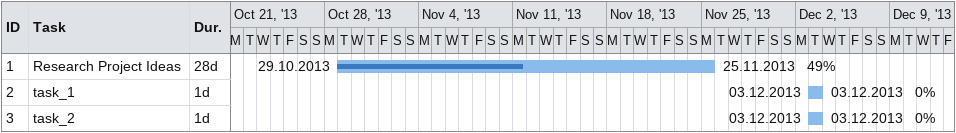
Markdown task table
| ID | Task | Duration | Start | Finish | % complete |
|---|---|---|---|---|---|
| 1 | Research Project Ideas | 28d | 2013-10-29 | 2013-11-25 | 49 |
| 2 | task_1 | 1d | 2013-12-03 | 2013-12-03 | 0 |
| 3 | task_2 | 1d | 2013-12-03 | 2013-12-03 | 0 |
